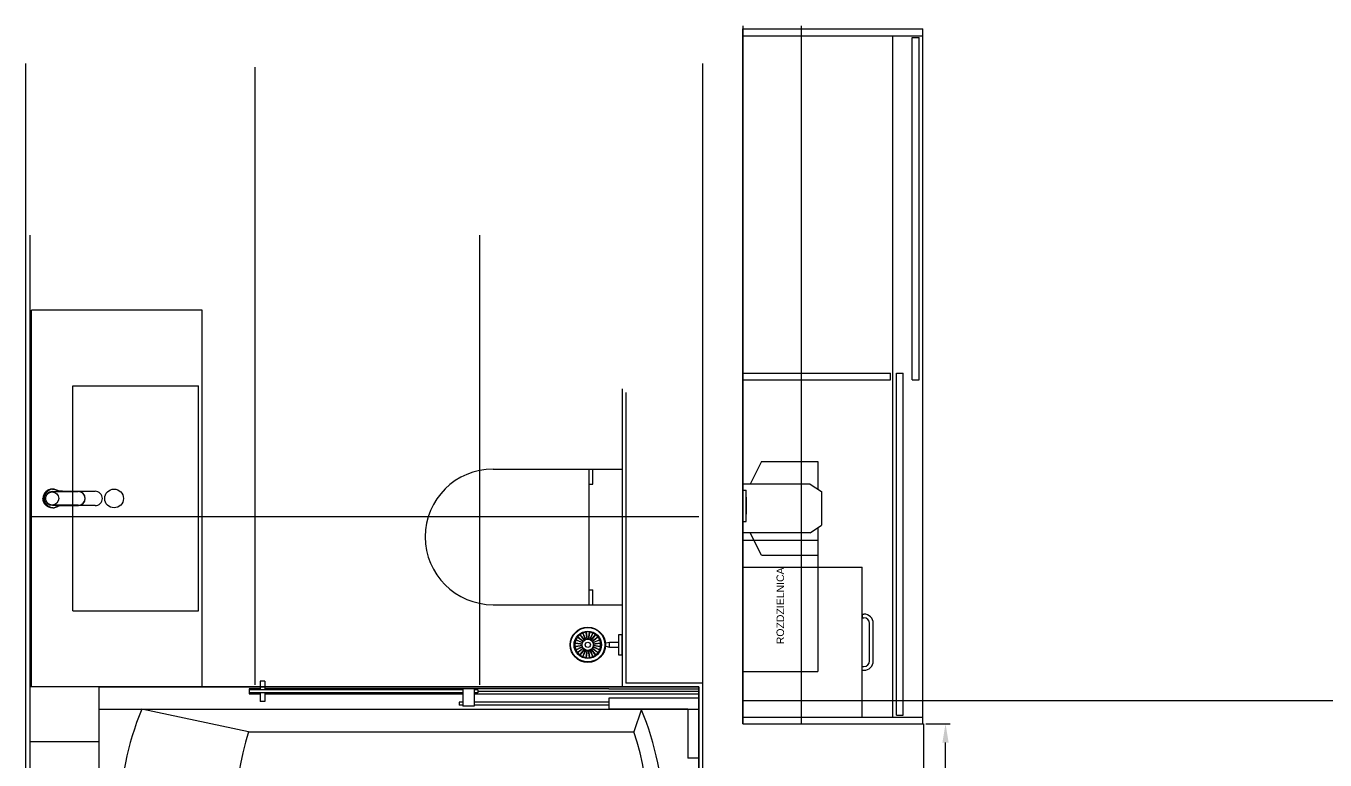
# Model space of a CAD drawing. Header units: millimetres. Extents: x 976 to 9349, y -1578 to 2211.
# Drawn here: x 6530.4 to 6876.8, y 44.5 to 240.4 of the extents above; entities that cross this region are included whole.
import ezdxf

# ---------------------------------------------------------------- set-up
doc = ezdxf.new("R2010")
doc.units = ezdxf.units.MM
for name, color, linetype in [('Elektryka - obudowy', 174, 'Continuous'), ('Inst - woda', 220, 'Continuous'), ('Listwy', 42, 'Continuous'), ('Meble', 42, 'Continuous'), ('Meble wnętrze', 52, 'Continuous'), ('Płytki', 254, 'Continuous'), ('Szkic', 6, 'Continuous'), ('Wbudowane', 175, 'Continuous'), ('Ściany', 7, 'Continuous')]:
    doc.layers.add(name, color=color, linetype=linetype)
doc.dimstyles.new('ISO-25', dxfattribs={"dimtxt": 4, "dimasz": 5, "dimexe": 1.25, "dimexo": 0.625, "dimgap": 1, "dimtad": 1, "dimtxsty": 'Standard', "dimcen": 2.5, "dimadec": 0, "dimazin": 0, "dimtfac": 1, "dimtmove": 0, "dimatfit": 3, "dimfxl": 1, "dimarcsym": 0})

# ---------------------------------------------------------------- blocks, each defined once
blk = doc.blocks.new('Z$W@#6729')
for p, q in [((0, 35), (20, 35)), ((20, 35), (20, 0)), ((0, 0), (20, 0))]:
    blk.add_line(p, q)
blk = doc.blocks.new('Z$W@#28286')
for p, q in [((0, 0), (0, 45.5)), ((0, 45.5), (100.5, 45.5)), ((100.5, 0), (100.5, 45.5)), ((20.25, 34.5), (80.25, 34.5)), ((20.25, 34.5), (20.25, 1)), ((80.25, 34.5), (80.25, 1)), ((0, 0), (100.5, 0)), ((20.25, 1), (80.25, 1))]:
    blk.add_line(p, q)
for centre, radius in [((50.25, 40), 1.75), ((50.25, 23.5), 2.5)]:
    blk.add_circle(centre, radius)
blk = doc.blocks.new('Z$W@#6477')
for p, q in [((6, 18), (8, 21)), ((8, 21), (17, 21)), ((19, 18), (17, 21)), ((0, 20), (7.33, 20)), ((0, 5), (0, 20)), ((6, 18), (6, 0)), ((17.67, 20), (25, 20)), ((19, 18), (19, 0)), ((25, 5), (25, 20)), ((0, 5), (6, 2)), ((25, 5), (19, 2)), ((6, 0), (19, 0)), ((10, 0), (15, 0))]:
    blk.add_line(p, q)
blk = doc.blocks.new('Z$W@#19311')
for p, q in [((0, 1), (0, 0.1)), ((0, 1), (8.4, 1)), ((0, 0.1), (8.4, 0.1)), ((1.95, 0.1), (1.95, 0)), ((1.95, 0), (6.45, 0)), ((6.45, 0.1), (6.45, 0)), ((8.4, 1), (8.4, 0.1))]:
    blk.add_line(p, q)
blk = doc.blocks.new('Z$W@#29615')
for p, q in [((0, 48), (0, 0)), ((0, 48), (185.4, 48)), ((1.8, 48), (1.8, 0)), ((91.8, 48), (91.8, 8.6)), ((93.6, 48), (93.6, 8.6)), ((183.6, 48), (183.6, 0)), ((185.4, 48), (185.4, 0)), ((1.8, 8), (183.6, 8)), ((2.3, 7), (93.6, 7)), ((2.3, 7), (2.3, 5.2)), ((91.8, 8.6), (93.6, 8.6)), ((93.6, 7), (93.6, 5.2)), ((2.3, 5.2), (93.6, 5.2)), ((0, 0), (185.4, 0)), ((91.8, 2.8), (183.1, 2.8)), ((91.8, 2.8), (91.8, 1)), ((91.8, 1), (183.1, 1)), ((183.1, 2.8), (183.1, 1))]:
    blk.add_line(p, q)
blk = doc.blocks.new('Z$W@#19032')
for p, q in [((0, 48), (0, 0)), ((0, 48), (185.4, 48)), ((185.4, 48), (185.4, 0)), ((0, 0), (185.4, 0))]:
    blk.add_line(p, q)
blk = doc.blocks.new('Z$W@#18662')
for p, q in [((0, 3), (0, 2.5)), ((0, 3), (1, 3)), ((1, 3), (1, 2.5)), ((2.5, 1), (12.5, 1)), ((2.5, 0), (12.5, 0)), ((15, 3), (14, 3)), ((14, 3), (14, 2.5)), ((15, 3), (15, 2.5))]:
    blk.add_line(p, q)
for centre, radius, start, end in [((2.5, 2.5), 2.5, 180, 270), ((2.5, 2.5), 1.5, 180, 270), ((12.5, 2.5), 1.5, 270, 0), ((12.5, 2.5), 2.5, 270, 0)]:
    blk.add_arc(centre, radius, start, end)
blk = doc.blocks.new('Z$W@#23155')
for p, q in [((0, 34.8), (40, 34.8)), ((0, 34.8), (0, 3)), ((40, 34.8), (40, 3)), ((0, 3), (40, 3)), ((13.5, 3), (26.5, 3))]:
    blk.add_line(p, q)
blk.add_blockref('Z$W@#18662', (12.5, 0))
blk = doc.blocks.new('Z$W@#31226')
for p, q in [((0, 13.24), (0, 13.34)), ((0.04, 13.24), (0, 13.24)), ((0.14, 12.48), (0.14, 12.48)), ((4.95, 13.29), (4.95, 13.34)), ((5, 13.24), (4.95, 13.24)), ((5, 13.34), (5, 13.24)), ((0.64, 6.42), (0.64, 6.41)), ((4.36, 6.41), (4.36, 6.42))]:
    blk.add_line(p, q)
for centre, radius, start, end in [((2.5, 13.34), 2.45, 90.0083, 180.0025), ((2.5, 13.07), 2.46, 5.3754, 174.6244), ((2.5, 13.34), 2.36, 16.9435, 162.8063), ((2.5, 13.38), 1.82, 0.6574, 179.3426), ((2.5, 13.34), 2.5, 359.9921, 89.9924), ((2.5, 13.34), 2.45, 359.9985, 89.9917), ((2.17, 13.24), 2.17, 180.0638, 200.6423), ((2.7, 13.04), 2.67, 174.3393, 181.6927), ((1.18, 13), 1.14, 181.7731, 193.3108), ((2.5, 13.3), 2.49, 193.0006, 221.5953), ((-203.71, 10.86), 204.35, 0.1855, 0.6599), ((222.12, 10.78), 217.76, 179.3551, 179.8044), ((2.5, 13.3), 2.49, 318.3933, 346.9985), ((3517.33, 4.15), 3512.98, 179.87972, 179.96292), ((3.82, 13), 1.14, 346.6315, 358.213), ((4.98, 24.17), 10.83, 269.8204, 270.0839), ((2.18, 13.04), 2.78, 358.3872, 5.434), ((2.5, 6.44), 1.86, 180.7655, 359.2348), ((2.5, 6.44), 1.82, 180.819, 359.181), ((2.49, 1.9), 1.9, 179.5832, 270.4168), ((2.51, 1.9), 1.9, 269.5832, 0.4168)]:
    blk.add_arc(centre, radius, start, end)
for points, degree, knots in [([(0, 13.34), (0, 13.66), (0.09, 14.24), (0.34, 14.81), (0.78, 15.33), (1.4, 15.7), (2.14, 15.84), (2.5, 15.84)], 6, [0, 0, 0, 0, 0, 0, 0, 0.556769, 1, 1, 1, 1, 1, 1, 1]), ([(0.05, 13.34), (0.04, 13.34), (0.02, 13.34), (0.01, 13.34), (0, 13.34), (0, 13.34)], 3, [0, 0, 0, 0, 0.5, 0.5, 1, 1, 1, 1]), ([(0.59, 1.91), (0.59, 3.68), (0.59, 5.45), (0.59, 8.11), (0.59, 9), (0.56, 10.1), (0.56, 10.33), (0.54, 10.77), (0.53, 10.99), (0.49, 11.43), (0.46, 11.65), (0.36, 11.99), (0.3, 12.11), (0.24, 12.23)], 3, [0, 0, 0, 0, 0.5, 0.5, 0.75, 0.75, 0.8125, 0.8125, 0.875, 0.875, 0.9375, 0.9375, 0.9748589, 0.9748589, 0.9748589, 0.9748589]), ([(0.68, 6.42), (0.68, 6.73), (0.68, 7.05), (0.68, 7.37), (0.68, 8.01), (0.68, 8.64), (0.68, 9.28), (0.68, 9.97), (0.68, 10.65), (0.68, 11.34), (0.68, 12.02), (0.68, 12.71), (0.68, 13.39)], 3, [0, 0, 0, 0, 0.136837, 0.136837, 0.136837, 0.410512, 0.410512, 0.410512, 0.705256, 0.705256, 0.705256, 1, 1, 1, 1]), ([(4.32, 13.39), (4.32, 13.07), (4.32, 12.76), (4.32, 12.44), (4.32, 11.8), (4.32, 11.17), (4.32, 10.53), (4.32, 9.84), (4.32, 9.16), (4.32, 8.47), (4.32, 7.79), (4.32, 7.1), (4.32, 6.42)], 3, [0, 0, 0, 0, 0.136837, 0.136837, 0.136837, 0.410512, 0.410512, 0.410512, 0.705256, 0.705256, 0.705256, 1, 1, 1, 1]), ([(4.36, 1.91), (4.36, 2.14), (4.36, 2.38), (4.36, 2.61), (4.36, 3.04), (4.36, 3.48), (4.36, 3.91), (4.36, 5.35), (4.36, 6.79), (4.37, 8.95), (4.37, 9.67), (4.4, 10.75), (4.42, 11.12), (4.49, 11.61), (4.52, 11.76), (4.56, 11.89)], 3, [0, 0, 0, 0, 0.0660073, 0.0660073, 0.0660073, 0.1878325, 0.1878325, 0.1878325, 0.5939162, 0.5939162, 0.7969581, 0.7969581, 0.8984791, 0.8984791, 0.9388997, 0.9388997, 0.9388997, 0.9388997]), ([(4.75, 12.22), (4.7, 12.1), (4.64, 11.98), (4.54, 11.65), (4.51, 11.43), (4.47, 10.99), (4.46, 10.77), (4.44, 10.33), (4.43, 10.1), (4.41, 9), (4.41, 8.11), (4.41, 5.45), (4.41, 3.68), (4.41, 1.91)], 3, [0.0265023, 0.0265023, 0.0265023, 0.0265023, 0.0625, 0.0625, 0.125, 0.125, 0.1875, 0.1875, 0.25, 0.25, 0.5, 0.5, 1, 1, 1, 1])]:
    blk.add_open_spline(points, degree=degree, knots=knots)
for points, degree in [([(0.21, 12.3), (0.19, 12.36), (0.16, 12.42), (0.14, 12.48)], 3), ([(0.63, 11.52), (0.64, 9.53), (0.64, 7.83), (0.64, 6.42)], 3), ([(4.86, 12.48), (4.84, 12.41), (4.81, 12.34), (4.78, 12.28)], 3), ([(5, 13.24), (5, 13.19), (5, 13.07), (4.99, 12.91), (4.94, 12.7), (4.86, 12.48)], 5)]:
    blk.add_open_spline(points, degree=degree)
blk = doc.blocks.new('Z$W@#14176')
for p, q in [((0, 34.4), (0, 0)), ((36.2, 34.4), (36.2, 0)), ((0, 8.8), (36.2, 8.8)), ((0, 7.8), (4, 7.8)), ((4, 8.8), (4, 7.8)), ((32.2, 8.8), (32.2, 7.8)), ((32.2, 7.8), (36.2, 7.8)), ((36.2, 0), (0, 0))]:
    blk.add_line(p, q)
blk.add_arc((18.1, 34.4), 18.1, 0, 180)
blk = doc.blocks.new('Z$W@#8064')
for p, q in [((0, 160), (0, 0)), ((0, 160), (70, 160)), ((6, 160), (6, 0)), ((64, 160), (64, 0)), ((70, 160), (70, 0)), ((12, 120.11), (6, 148.61)), ((58, 120.11), (64, 148.61)), ((12, 120.11), (12, 17.33)), ((58, 120.11), (58, 17.4)), ((6, 15.33, 3.98), (12, 17.33, 1.93)), ((64, 15.33, 3.98), (58, 17.4, 1.93)), ((0, 0), (70, 0))]:
    blk.add_line(p, q)
blk.add_circle((35, 30.74), 3)
for centre, radius, start, end in [((35, 79.65), 74.81, 67.1916, 112.8084), ((35, 48.92), 74.81, 72.0945, 107.9055), ((34.9, 84.33, 3.98), 70.81, 251.1307, 289.0395), ((34.9, 84.33, 3.98), 74.81, 247.2742, 292.8911)]:
    blk.add_arc(centre, radius, start, end)
blk = doc.blocks.new('Z$W@#4941')
for p, q in [((7.4, 13.85), (2, 13.85)), ((2, 13.85), (2, 12.9)), ((2.05, 12.85), (7.35, 12.85)), ((4.1, 12.85), (4.1, 10.51)), ((5.3, 10.51), (5.3, 12.85)), ((7.4, 12.9), (7.4, 13.85))]:
    blk.add_line(p, q)
at = {"linetype": 'Continuous'}
for p, q in [((5.3, 10.51), (4.1, 10.51)), ((4.1, 10.51), (4.3, 9.5)), ((5.1, 9.5), (5.3, 10.51)), ((2.61, 7.42), (3.8, 5.9)), ((3.78, 5.88), (2.76, 7.23)), ((4.11, 6.08), (3.39, 7.87)), ((3.48, 7.65), (4.14, 6.09)), ((4.12, 6.08), (3.68, 7.17)), ((4.25, 8.1), (4.52, 6.19)), ((4.49, 6.19), (4.28, 7.86)), ((5.1, 9.5), (4.3, 9.5)), ((4.3, 9.5), (4.3, 9.38)), ((4.35, 7.35), (4.51, 6.19)), ((4.39, 6.96), (4.5, 6.19)), ((4.88, 6.19), (5.15, 8.1)), ((4.89, 6.19), (5.05, 7.35)), ((4.9, 6.19), (5.01, 6.96)), ((5.12, 7.86), (4.91, 6.19)), ((5.1, 9.38), (5.1, 9.5)), ((5.26, 6.09), (5.92, 7.65)), ((5.72, 7.17), (5.28, 6.08)), ((6.01, 7.87), (5.29, 6.08)), ((5.6, 5.9), (6.79, 7.42)), ((6.64, 7.23), (5.62, 5.88)), ((3.21, 4.88), (1.3, 5.15)), ((1.3, 4.25), (3.21, 4.52)), ((1.53, 6.01), (3.32, 5.29)), ((3.32, 4.11), (1.53, 3.39)), ((1.54, 5.12), (3.21, 4.91)), ((3.21, 4.49), (1.54, 4.28)), ((3.31, 5.26), (1.75, 5.92)), ((1.75, 3.48), (3.31, 4.14)), ((3.5, 5.6), (1.98, 6.79)), ((1.98, 2.61), (3.5, 3.8)), ((3.21, 4.89), (2.05, 5.05)), ((2.05, 4.35), (3.21, 4.51)), ((2.17, 6.64), (3.52, 5.62)), ((3.52, 3.78), (2.17, 2.76)), ((2.23, 5.72), (3.32, 5.28)), ((3.32, 4.12), (2.23, 3.68)), ((3.5, 5.61), (2.58, 6.33)), ((2.58, 3.07), (3.5, 3.79)), ((3.8, 3.5), (2.61, 1.98)), ((2.76, 2.17), (3.78, 3.52)), ((3.07, 6.82), (3.79, 5.9)), ((3.79, 3.5), (3.07, 2.58)), ((6.79, 1.98), (5.6, 3.5)), ((5.61, 5.9), (6.33, 6.82)), ((6.33, 2.58), (5.61, 3.5)), ((5.62, 3.52), (6.64, 2.17)), ((5.88, 5.62), (7.23, 6.64)), ((7.23, 2.76), (5.88, 3.78)), ((7.42, 6.79), (5.9, 5.6)), ((6.82, 6.33), (5.9, 5.61)), ((5.9, 3.8), (7.42, 2.61)), ((5.9, 3.79), (6.82, 3.07)), ((6.08, 5.29), (7.87, 6.01)), ((6.08, 5.28), (7.17, 5.72)), ((7.17, 3.68), (6.08, 4.12)), ((7.87, 3.39), (6.08, 4.11)), ((7.65, 5.92), (6.09, 5.26)), ((6.09, 4.14), (7.65, 3.48)), ((8.1, 5.15), (6.19, 4.88)), ((6.19, 4.91), (7.86, 5.12)), ((7.35, 5.05), (6.19, 4.89)), ((6.19, 4.52), (8.1, 4.25)), ((6.19, 4.51), (7.35, 4.35)), ((7.86, 4.28), (6.19, 4.49)), ((3.39, 1.53), (4.11, 3.32)), ((4.14, 3.31), (3.48, 1.75)), ((3.68, 2.23), (4.12, 3.32)), ((4.52, 3.21), (4.25, 1.3)), ((4.28, 1.54), (4.49, 3.21)), ((4.51, 3.21), (4.35, 2.05)), ((4.5, 3.21), (4.39, 2.44)), ((5.15, 1.3), (4.88, 3.21)), ((5.05, 2.05), (4.89, 3.21)), ((5.01, 2.44), (4.9, 3.21)), ((4.91, 3.21), (5.12, 1.54)), ((5.92, 1.75), (5.26, 3.31)), ((5.28, 3.32), (5.72, 2.23)), ((5.29, 3.32), (6.01, 1.53))]:
    blk.add_line(p, q, dxfattribs=at)
for radius in [4.7, 4.58, 3.67, 1.5, 0.7]:
    blk.add_circle((4.7, 4.7), radius, dxfattribs=at)
for centre, radius, start, end in [((2.05, 12.9), 0.05, 180, 270), ((-10.35, 29.15), 20.6, 312.0255, 312.0562), ((15.21, 1.15), 17.11, 132.0517, 132.0833), ((-8.2, 29.15), 20.6, 312.0255, 312.0562), ((17.36, 1.15), 17.11, 132.0517, 132.0833), ((7.35, 12.9), 0.05, 270, 0)]:
    blk.add_arc(centre, radius, start, end)
for radius, start, end in [(3.43, 127.4656, 142.5344), (3.43, 112.4656, 127.5344), (3.42, 97.4656, 112.5344), (3.43, 82.4656, 97.5344), (3.43, 67.4656, 82.5344), (3.43, 52.4656, 67.5344), (3.43, 37.4656, 52.5344), (3.42, 172.4656, 187.5344), (3.42, 157.4656, 172.5344), (3.42, 187.4656, 202.5344), (3.42, 142.4656, 157.5344), (3.42, 22.4656, 37.5344), (3.43, 7.4656, 22.5344), (3.42, 337.4656, 352.5344), (3.43, 352.4656, 7.5344), (3.43, 202.4656, 217.5344), (3.42, 217.4656, 232.5344), (3.42, 232.4656, 247.5344), (3.43, 247.4656, 262.5344), (3.42, 262.4656, 277.5344), (3.43, 277.4656, 292.5344), (3.42, 292.4656, 307.5344), (3.42, 307.4656, 322.5344), (3.43, 322.4656, 337.5344)]:
    blk.add_arc((4.7, 4.7), radius, start, end, dxfattribs=at)
blk = doc.blocks.new('*D327')
at = {"layer": 'Defpoints', "color": 0}
for p in [(609.7, 103.08), (615.56, 103.08), (609.7, 41.28)]:
    blk.add_point(p, dxfattribs=at)
at = {"layer": 'Szkic', "color": 0, "lineweight": -2}
for p, q in [((610.33, 103.08), (616.81, 103.08)), ((615.56, 46.28), (615.56, 98.08)), ((610.33, 41.28), (616.81, 41.28))]:
    blk.add_line(p, q, dxfattribs=at)
at = {"layer": 'Szkic', "color": 0}
for points in [[(616.4, 98.08), (614.73, 98.08), (615.56, 103.08)], [(614.73, 46.28), (616.4, 46.28), (615.56, 41.28)]]:
    blk.add_solid(points, dxfattribs=at)
at = {"layer": 'Szkic', "color": 0, "insert": (612.23, 72.18), "char_height": 4, "attachment_point": 5, "rotation": 90}
blk.add_mtext('61,8', dxfattribs=at)
blk = doc.blocks.new('Z$W@#25186')
for p, q in [((0, 4.5), (0, 20.5)), ((0, 20.5), (3, 20.5)), ((3, 7.5), (3, 20.5)), ((3, 7.5), (24, 7.5)), ((24, 4.5), (24, 7.5)), ((0, 4.5), (24, 4.5)), ((24, 6.4), (60, 6.4)), ((24, 5.6), (60, 5.6)), ((60, 2), (60, 6.7)), ((60, 6.7), (63, 6.7)), ((63, 2), (63, 6.7)), ((63, 6.4), (64, 6.4)), ((63, 5.6), (64, 5.6)), ((64, 5.6), (64, 6.4)), ((115.8, 5.4), (117, 5.4)), ((115.8, 3.1), (115.8, 5.4)), ((117, 3.1), (117, 5.4)), ((60, 3.4), (0, 3.4)), ((0, 3.4), (0, 2)), ((59, 2.7), (0, 2.7)), ((24, 2), (0, 2)), ((24, 2), (115.8, 2)), ((59, 3.1), (60, 3.1)), ((59, 2.3), (59, 3.1)), ((59, 2.3), (60, 2.3)), ((115.8, 3.4), (63, 3.4)), ((63, 3.1), (120, 3.1)), ((63, 2.3), (120, 2.3)), ((115.8, 0), (115.8, 2.3)), ((115.8, 0), (117, 0)), ((120, 3.4), (117, 3.4)), ((117, 0), (117, 2.3)), ((117, 2), (120, 2)), ((120, 2), (120, 3.4)), ((120, 3.1), (120, 3.4))]:
    blk.add_line(p, q)

msp = doc.modelspace()

# ---------------------------------------------------------------- linework, layer by layer
at = {"layer": 'Listwy'}
for p, q in [((6721.552, 240.357), (6721.552, 55.957)), ((6769.752, 54.157), (6769.752, -7.643))]:
    msp.add_line(p, q, dxfattribs=at)
at = {"layer": 'Płytki'}
for p, q in [((6737.152, 240.357), (6737.152, 54.157)), ((6591.352, 229.357), (6591.352, 64.557)), ((6591.352, 229.357), (6591.352, 64.557)), ((6531.352, 184.557), (6531.352, 64.557)), ((6651.352, 184.557), (6651.352, 64.557)), ((6651.352, 184.557), (6651.352, 64.557)), ((6689.352, 143.557), (6689.352, 64.057)), ((6689.352, 143.557), (6689.352, 64.057)), ((6709.852, 109.357), (6531.352, 109.357)), ((6531.352, 64.557), (6531.352, -5.943)), ((6689.352, 64.057), (6531.352, 64.057)), ((6549.852, -5.943), (6549.852, 64.057)), ((6709.852, 64.057), (6689.352, 64.057)), ((6709.852, 64.057), (6709.852, -5.943)), ((6721.552, 60.357), (6911.252, 60.357)), ((6549.852, 49.357), (6531.352, 49.357))]:
    msp.add_line(p, q, dxfattribs=at)
at = {"layer": 'Ściany'}
for p, q in [((6721.552, 240.357), (6721.552, 54.157)), ((6530.352, -6.943), (6530.352, 230.357)), ((6710.852, -6.943), (6710.852, 230.357)), ((6690.352, 142.557), (6690.352, 65.057)), ((6710.852, 65.057), (6690.352, 65.057)), ((6721.552, 54.157), (6769.752, 54.157)), ((6769.752, 54.157), (6769.752, -7.643))]:
    msp.add_line(p, q, dxfattribs=at)

# ---------------------------------------------------------------- block references
at = {"layer": 'Elektryka - obudowy', "rotation": 90}
msp.add_blockref('Z$W@#19311', (6722.552, 108.157), dxfattribs=at)
at = {"layer": 'Inst - woda', "rotation": 180}
msp.add_blockref('Z$W@#25186', (6709.852, 65.557), dxfattribs=at)
at = {"layer": 'Meble', "rotation": 90}
msp.add_blockref('Z$W@#19032', (6769.552, 54.157), dxfattribs=at)
at = {"layer": 'Meble wnętrze'}
for name, p, rotation in [('Z$W@#29615', (6769.552, 54.157), 90), ('Z$W@#6477', (6721.552, 124.157), -90.00000000000001), ('Z$W@#23155', (6756.352, 55.957), 90)]:
    msp.add_blockref(name, p, dxfattribs=dict(at, rotation=rotation))
at = {"layer": 'Wbudowane'}
for name, p, rotation in [('Z$W@#28286', (6577.352, 64.057), 90), ('Z$W@#14176', (6689.352, 85.957), 90), ('Z$W@#31226', (6550.729, 111.808), 90), ('Z$W@#4941', (6675.502, 79.957), -90.00000000000001), ('Z$W@#8064', (6709.852, -5.943), 90)]:
    msp.add_blockref(name, p, dxfattribs=dict(at, rotation=rotation))
msp.add_blockref('Z$W@#6729', (6721.552, 68.157), dxfattribs=at)

# ---------------------------------------------------------------- texts
at = {"layer": 'Wbudowane', "insert": (6731.552, 85.657), "char_height": 2, "width": 35, "attachment_point": 5, "rotation": 90}
msp.add_mtext('{\\fArial|b0|i0|c238|p0;ROZDZIELNICA}', dxfattribs=at)

# ---------------------------------------------------------------- dimensions: what is measured, and where the dimension line sits
at = {"layer": 'Szkic'}
dim = msp.add_linear_dim(base=(6775.615, 54.157), p1=(6769.752, -7.643), p2=(6769.752, 54.157), angle=90, dimstyle='ISO-25', dxfattribs=at)
dim.commit()
dim.dimension.update_dxf_attribs({"geometry": '*D327', "text_midpoint": (6772.282, 23.257), "insert": (6160.052, -48.921)})

doc.saveas('drawing.dxf')
